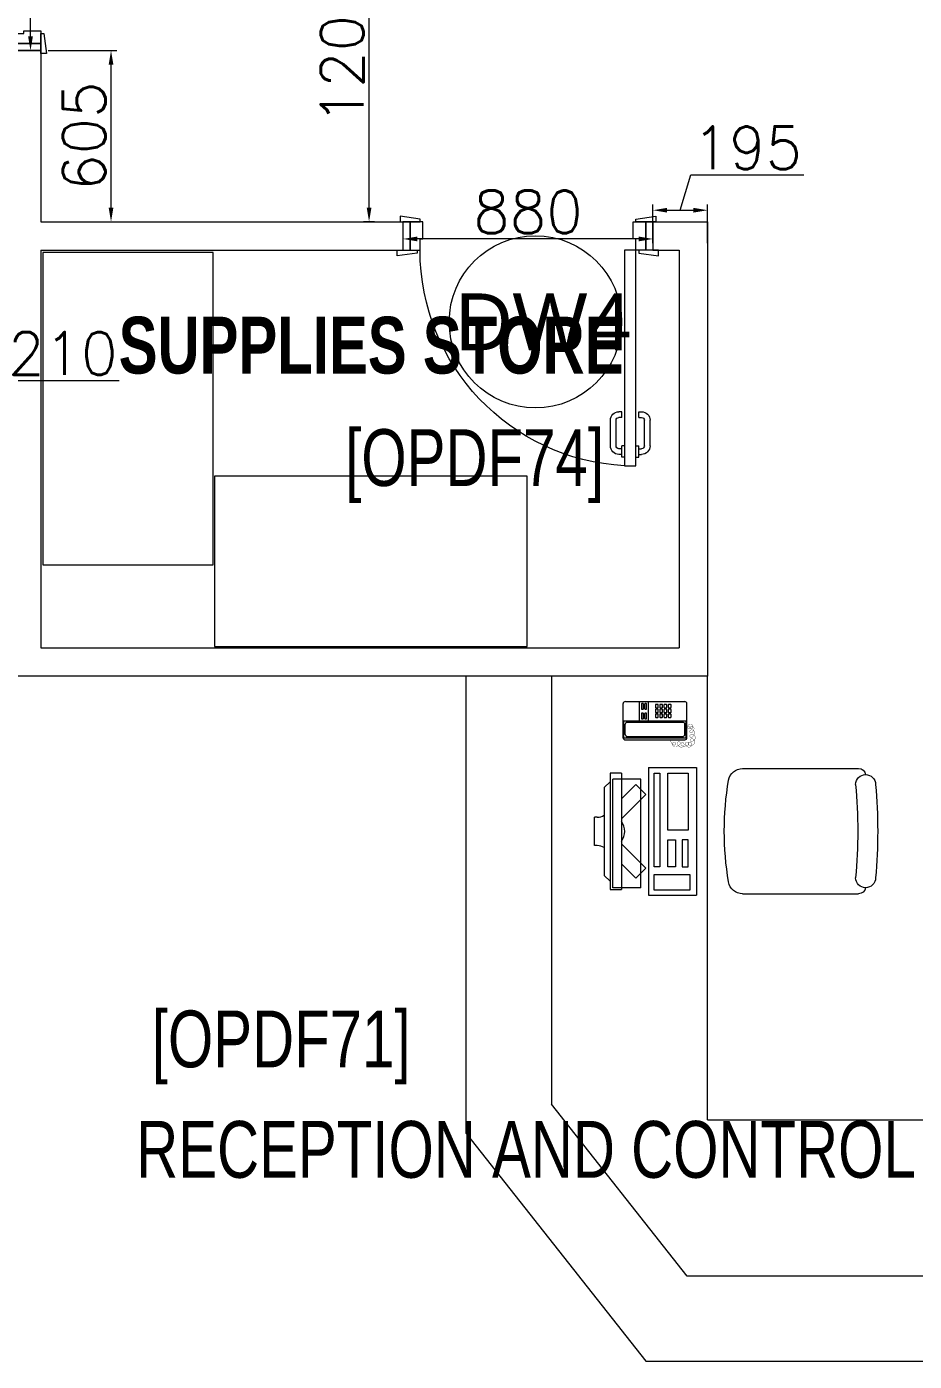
# Model space of a CAD drawing. Header units: millimetres. Extents: x -2143172 to 5255, y -610845 to 279739.
# Drawn here: x -1105332 to -1102207, y -582884 to -578184 of the extents above; entities that cross this region are included whole.
import ezdxf

# ---------------------------------------------------------------- set-up
doc = ezdxf.new("R2010")
doc.units = ezdxf.units.MM
doc.header["$LTSCALE"] = 30
doc.linetypes.add('HIDDEN', pattern=[9.525, 6.35, -3.175])
doc.layers.get('0').update_dxf_attribs({"lineweight": 5})
doc.layers.get('Defpoints').update_dxf_attribs({"lineweight": 5})
for name, color, linetype, lineweight in [('72_EGR_BASE_TEXT', 7, 'Continuous', 5), ('dims.', 152, 'Continuous', 5), ('DTAG', 20, 'Continuous', 9), ('LOADING', 163, 'Continuous', 5), ('Walls', 32, 'Continuous', 5)]:
    doc.layers.add(name, color=color, linetype=linetype, lineweight=lineweight)
doc.layers.add('Wooden Joinery', color=7, linetype='Continuous', lineweight=5, true_color=0x521300)
doc.styles.add('SIMPLEX', font='SIMPLEX.shx', dxfattribs={"height": 150})
doc.styles.add('TTLB-A0-JeddahDP$0$swis721', font='swiss.ttf')
doc.styles.add('X3G_ENTITY_9EC9', font='swisscl.ttf', dxfattribs={"height": 0.2})
doc.styles.add('X3G_ENTITY_9F38', font='swisscl.ttf', dxfattribs={"height": 0.2})
doc.dimstyles.new('Buk', dxfattribs={"dimtxt": 150, "dimasz": 50, "dimexe": 20, "dimexo": 25, "dimgap": 20, "dimtad": 1, "dimdec": 0, "dimrnd": 5, "dimdsep": 46, "dimtxsty": 'SIMPLEX', "dimcen": 0, "dimdle": 20, "dimclrd": 256, "dimclre": 256, "dimclrt": 256, "dimadec": 0, "dimazin": 0, "dimtfac": 0.0075, "dimtdec": 0, "dimtmove": 1, "dimatfit": 2, "dimldrblk": 'ARCHTICK', "dimfxl": 1, "dimtolj": 1, "dimtzin": 0, "dimlwd": -1, "dimlwe": -1, "dimarcsym": 0})

# ---------------------------------------------------------------- blocks, each defined once
blk = doc.blocks.new('*D653')
at = {"layer": 'Defpoints', "color": 0, "transparency": 16777216}
for p in [(-1104126.7, -577671.2), (-1104082.6, -577671.2, 0.1), (-1104082.6, -578871.2, 0.1)]:
    blk.add_point(p, dxfattribs=at)
at = {"layer": 'dims.', "linetype": 'Continuous', "transparency": 16777216}
for p, q in [((-1104107.6, -577671.2), (-1104146.7, -577671.2)), ((-1104107.6, -578871.2), (-1104146.7, -578871.2))]:
    blk.add_line(p, q, dxfattribs=at)
at = {"layer": 'dims.', "transparency": 16777216}
blk.add_line((-1104126.7, -578821.2), (-1104126.7, -577721.2), dxfattribs=at)
for points in [[(-1104135, -577721.2), (-1104118.3, -577721.2), (-1104126.7, -577671.2)], [(-1104135, -578821.2), (-1104118.3, -578821.2), (-1104126.7, -578871.2)]]:
    blk.add_solid(points, dxfattribs=at)
at = {"layer": 'dims.', "transparency": 16777216, "insert": (-1104221.7, -578271.2), "char_height": 150, "attachment_point": 5, "rotation": 90, "style": 'SIMPLEX'}
blk.add_mtext('\\A1;1200', dxfattribs=at)
blk = doc.blocks.new('_ArchTick')
at = {"color": 0, "linetype": 'ByBlock', "const_width": 0.15}
blk.add_lwpolyline([(-0.5, -0.5), (0.5, 0.5)], dxfattribs=at)
blk = doc.blocks.new('*D654')
at = {"layer": 'Defpoints', "color": 0, "transparency": 16777216}
for p in [(-1102934.6, -578830.4), (-1103127.2, -578971.2, 0.1), (-1102934.6, -578971.2, 0.1)]:
    blk.add_point(p, dxfattribs=at)
at = {"layer": 'dims.', "transparency": 16777216}
for p, q in [((-1103030.9, -578830.4), (-1102993.4, -578705.4)), ((-1102993.4, -578705.4), (-1102596.2, -578705.4)), ((-1103077.2, -578830.4), (-1102984.6, -578830.4))]:
    blk.add_line(p, q, dxfattribs=at)
at = {"layer": 'dims.', "linetype": 'Continuous', "transparency": 16777216}
for p, q in [((-1103127.2, -578946.2), (-1103127.2, -578810.4)), ((-1102934.6, -578946.2), (-1102934.6, -578810.4))]:
    blk.add_line(p, q, dxfattribs=at)
at = {"layer": 'dims.', "transparency": 16777216}
for points in [[(-1103077.2, -578822), (-1103077.2, -578838.7), (-1103127.2, -578830.4)], [(-1102984.6, -578822), (-1102984.6, -578838.7), (-1102934.6, -578830.4)]]:
    blk.add_solid(points, dxfattribs=at)
at = {"layer": 'dims.', "transparency": 16777216, "insert": (-1102794.8, -578610.4), "char_height": 150, "attachment_point": 5, "style": 'SIMPLEX'}
blk.add_mtext('\\A1;195', dxfattribs=at)
blk = doc.blocks.new('*D655')
at = {"layer": 'Defpoints', "color": 0, "transparency": 16777216}
for p in [(-1104007.2, -578921.2, 0.1), (-1104007.2, -578931.5), (-1103127.2, -578921.2, 0.1)]:
    blk.add_point(p, dxfattribs=at)
at = {"layer": 'dims.', "linetype": 'Continuous', "transparency": 16777216}
for p, q in [((-1104007.2, -578946.2), (-1104007.2, -578951.5)), ((-1103127.2, -578946.2), (-1103127.2, -578951.5))]:
    blk.add_line(p, q, dxfattribs=at)
at = {"layer": 'dims.', "transparency": 16777216}
blk.add_line((-1103177.2, -578931.5), (-1103957.2, -578931.5), dxfattribs=at)
for points in [[(-1103957.2, -578923.2), (-1103957.2, -578939.9), (-1104007.2, -578931.5)], [(-1103177.2, -578923.2), (-1103177.2, -578939.9), (-1103127.2, -578931.5)]]:
    blk.add_solid(points, dxfattribs=at)
at = {"layer": 'dims.', "transparency": 16777216, "insert": (-1103567.2, -578836.5), "char_height": 150, "attachment_point": 5, "style": 'SIMPLEX'}
blk.add_mtext('\\A1;880', dxfattribs=at)
blk = doc.blocks.new('*D662')
at = {"layer": 'Defpoints', "color": 0, "transparency": 16777216}
for p in [(-1105282, -578268.1, 0.1), (-1105035.1, -578268.1), (-1105282, -578871.2, 0.1)]:
    blk.add_point(p, dxfattribs=at)
at = {"layer": 'dims.', "linetype": 'Continuous', "transparency": 16777216}
for p, q in [((-1105257, -578268.1), (-1105015.1, -578268.1)), ((-1105257, -578871.2), (-1105015.1, -578871.2))]:
    blk.add_line(p, q, dxfattribs=at)
at = {"layer": 'dims.', "transparency": 16777216}
blk.add_line((-1105035.1, -578821.2), (-1105035.1, -578318.1), dxfattribs=at)
for points in [[(-1105043.4, -578318.1), (-1105026.7, -578318.1), (-1105035.1, -578268.1)], [(-1105043.4, -578821.2), (-1105026.7, -578821.2), (-1105035.1, -578871.2)]]:
    blk.add_solid(points, dxfattribs=at)
at = {"layer": 'dims.', "transparency": 16777216, "insert": (-1105130.1, -578569.7), "char_height": 150, "attachment_point": 5, "rotation": 90, "style": 'SIMPLEX'}
blk.add_mtext('\\A1;605', dxfattribs=at)
blk = doc.blocks.new('*D663')
at = {"layer": 'Defpoints', "color": 0, "transparency": 16777216}
for p in [(-1105318.6, -577388.1), (-1105282, -577388.1, 0.1), (-1105282, -578268.1, 0.1)]:
    blk.add_point(p, dxfattribs=at)
at = {"layer": 'dims.', "linetype": 'Continuous', "transparency": 16777216}
for p, q in [((-1105307, -577388.1), (-1105338.6, -577388.1)), ((-1105307, -578268.1), (-1105338.6, -578268.1))]:
    blk.add_line(p, q, dxfattribs=at)
at = {"layer": 'dims.', "transparency": 16777216}
blk.add_line((-1105318.6, -578218.1), (-1105318.6, -577438.1), dxfattribs=at)
for points in [[(-1105327, -577438.1), (-1105310.3, -577438.1), (-1105318.6, -577388.1)], [(-1105327, -578218.1), (-1105310.3, -578218.1), (-1105318.6, -578268.1)]]:
    blk.add_solid(points, dxfattribs=at)
at = {"layer": 'dims.', "transparency": 16777216, "insert": (-1105413.6, -577828.1), "char_height": 150, "attachment_point": 5, "rotation": 90, "style": 'SIMPLEX'}
blk.add_mtext('\\A1;880', dxfattribs=at)
blk = doc.blocks.new('*D664')
at = {"layer": 'Defpoints', "color": 0, "transparency": 16777216}
for p in [(-1105590.3, -578488.1, 0.1), (-1105382, -578488.1, 0.1), (-1105590.3, -579154.8)]:
    blk.add_point(p, dxfattribs=at)
at = {"layer": 'dims.', "linetype": 'Continuous', "transparency": 16777216}
for p, q in [((-1105590.3, -578513.1), (-1105590.3, -579174.8)), ((-1105382, -578513.1), (-1105382, -579174.8))]:
    blk.add_line(p, q, dxfattribs=at)
at = {"layer": 'dims.', "transparency": 16777216}
for p, q in [((-1105432, -579154.8), (-1105540.3, -579154.8)), ((-1105486.2, -579154.8), (-1105403.7, -579429.8)), ((-1105403.7, -579429.8), (-1105006.5, -579429.8))]:
    blk.add_line(p, q, dxfattribs=at)
for points in [[(-1105540.3, -579146.5), (-1105540.3, -579163.2), (-1105590.3, -579154.8)], [(-1105432, -579146.5), (-1105432, -579163.2), (-1105382, -579154.8)]]:
    blk.add_solid(points, dxfattribs=at)
at = {"layer": 'dims.', "transparency": 16777216, "insert": (-1105205.1, -579334.8), "char_height": 150, "attachment_point": 5, "style": 'SIMPLEX'}
blk.add_mtext('\\A1;210', dxfattribs=at)
blk = doc.blocks.new('A$C72370EFE')
at = {"layer": 'Wooden Joinery'}
for p, q in [((-0.01, -0.04), (-0.02, -0.04)), ((-0.01, -0.03), (-0.01, -0.07)), ((0, -0.03), (-0.01, -0.03)), ((0.04, -0.03), (0.05, -0.03)), ((0.05, -0.03), (0.05, -0.07)), ((0.05, -0.04), (0.06, -0.04)), ((-0.05, -0.07), (-0.05, -0.16)), ((-0.03, -0.07), (-0.03, -0.16)), ((-0.01, -0.06), (-0.02, -0.06)), ((0, -0.07), (-0.01, -0.07)), ((0.04, -0.07), (0.05, -0.07)), ((0.05, -0.06), (0.06, -0.06)), ((0.07, -0.07), (0.07, -0.16)), ((0.09, -0.07), (0.09, -0.16)), ((-0.01, -0.17), (-0.02, -0.17)), ((-0.01, -0.17), (-0.01, -0.19)), ((0.05, -0.17), (0.06, -0.17)), ((0.05, -0.17), (0.05, -0.19)), ((-0.01, -0.19), (-0.02, -0.19)), ((0.05, -0.19), (0.06, -0.19))]:
    blk.add_line(p, q, dxfattribs=at)
for centre, radius, start, end in [((-0.02, -0.07), 0.03, 90, 180), ((0.06, -0.07), 0.03, 0, 90), ((-0.02, -0.07), 0.01, 90, 180), ((0.06, -0.07), 0.01, 0, 90), ((-0.02, -0.16), 0.03, 180, 270), ((-0.02, -0.16), 0.01, 180, 270), ((0.06, -0.16), 0.01, 270, 0), ((0.06, -0.16), 0.03, 270, 0)]:
    blk.add_arc(centre, radius, start, end, dxfattribs=at)
blk = doc.blocks.new('A$C5FCA3E6B')
at = {"layer": 'Wooden Joinery'}
for points in [[(80, 858.9), (80, 868.9), (10, 878.9), (10, 858.9)], [(840, 858.9), (840, 868.9), (910, 878.9), (910, 858.9)], [(70, 758.9), (70, 748.9), (0, 738.9), (0, 758.9)], [(120, 758.9), (120, 0), (80, 0), (80, 758.9)], [(850, 758.9), (850, 748.9), (920, 738.9), (920, 758.9)]]:
    blk.add_lwpolyline(points, close=True, dxfattribs=at)
for points in [[(45, 758.9), (45, 858.9), (20, 858.9), (20, 758.9), (45, 758.9)], [(45, 758.9), (80, 758.9), (80, 798.9), (90, 798.9), (90, 858.9), (45, 858.9), (45, 758.9)], [(875, 758.9), (840, 758.9), (840, 798.9), (830, 798.9), (830, 858.9), (875, 858.9), (875, 758.9)], [(875, 758.9), (875, 858.9), (900, 858.9), (900, 758.9), (875, 758.9)]]:
    blk.add_lwpolyline(points, dxfattribs=at)
blk.add_arc((80, 758.9), 760, 273.0171, 0, dxfattribs=at)
at = {"layer": 'Wooden Joinery', "xscale": 999.9999999998854, "yscale": 999.9999999998854, "zscale": 999.9999999998854, "rotation": 180}
blk.add_blockref('A$C72370EFE', (120, 0), dxfattribs=at)
blk = doc.blocks.new('A$C43641BA2')
at = {"layer": 'DTAG'}
blk.add_circle((0, 0), 303.3, dxfattribs=at)
at = {"layer": 'DTAG', "insert": (-282.4, 100), "char_height": 200, "width": 6547.939, "attachment_point": 1, "style": 'TTLB-A0-JeddahDP$0$swis721'}
blk.add_mtext('DW4', dxfattribs=at)
blk = doc.blocks.new('DM20079-P')
at = {"color": 0}
for p, q in [((-0.0686, 0.217), (-0.0686, 0.008)), ((-0.0616, 0.225), (0.0594, 0.225)), ((-0.0616, 0.225), (-0.0616, 0)), ((-0.0616, 0.222), (-0.0016, 0.222)), ((-0.0616, 0.212), (-0.0565, 0.212)), ((-0.0566, 0.2105), (-0.0566, 0.0145)), ((-0.0496, 0.2175), (-0.0136, 0.2175)), ((-0.0068, 0.212), (-0.0016, 0.212)), ((-0.0066, 0.2105), (-0.0066, 0.0145)), ((-0.0016, 0.225), (-0.0016, 0)), ((0.0664, 0.217), (0.0664, 0.008)), ((-0.0016, 0.1675), (0.0664, 0.1675)), ((-0.0016, 0.135), (0.0664, 0.135)), ((-0.0616, 0.013), (-0.0565, 0.013)), ((-0.0616, 0.003), (-0.0016, 0.003)), ((-0.0594, 0), (0.0594, 0)), ((-0.0496, 0.0075), (-0.0136, 0.0075)), ((-0.0068, 0.013), (-0.0016, 0.013))]:
    blk.add_line(p, q, dxfattribs=at)
for points in [[(0.0074, 0.1605, 0.414214), (0.0054, 0.1585), (0.0054, 0.1555, 0.414214), (0.0074, 0.1535), (0.0234, 0.1535, 0.414214), (0.0254, 0.1555), (0.0254, 0.1585, 0.414214), (0.0234, 0.1605)], [(0.0234, 0.142, 0.414214), (0.0254, 0.144), (0.0254, 0.147, 0.414214), (0.0234, 0.149), (0.0074, 0.149, 0.414214), (0.0054, 0.147), (0.0054, 0.144, 0.414214), (0.0074, 0.142)], [(0.0574, 0.1535, 0.414214), (0.0594, 0.1555), (0.0594, 0.1585, 0.414214), (0.0574, 0.1605), (0.0414, 0.1605, 0.414214), (0.0394, 0.1585), (0.0394, 0.1555, 0.414214), (0.0414, 0.1535)], [(0.0574, 0.142, 0.414214), (0.0594, 0.144), (0.0594, 0.147, 0.414214), (0.0574, 0.149), (0.0414, 0.149, 0.414214), (0.0394, 0.147), (0.0394, 0.144, 0.414214), (0.0414, 0.142)], [(0.0104, 0.103, 0.414214), (0.0124, 0.101), (0.0204, 0.101, 0.414214), (0.0224, 0.103), (0.0224, 0.109, 0.414214), (0.0204, 0.111), (0.0124, 0.111, 0.414214), (0.0104, 0.109)], [(0.0104, 0.088, 0.414214), (0.0124, 0.086), (0.0204, 0.086, 0.414214), (0.0224, 0.088), (0.0224, 0.094, 0.414214), (0.0204, 0.096), (0.0124, 0.096, 0.414214), (0.0104, 0.094)], [(0.0274, 0.103, 0.414214), (0.0294, 0.101), (0.0374, 0.101, 0.414214), (0.0394, 0.103), (0.0394, 0.109, 0.414214), (0.0374, 0.111), (0.0294, 0.111, 0.414214), (0.0274, 0.109)], [(0.0274, 0.088, 0.414214), (0.0294, 0.086), (0.0374, 0.086, 0.414214), (0.0394, 0.088), (0.0394, 0.094, 0.414214), (0.0374, 0.096), (0.0294, 0.096, 0.414214), (0.0274, 0.094)], [(0.0444, 0.103, 0.414214), (0.0464, 0.101), (0.0544, 0.101, 0.414214), (0.0564, 0.103), (0.0564, 0.109, 0.414214), (0.0544, 0.111), (0.0464, 0.111, 0.414214), (0.0444, 0.109)], [(0.0444, 0.088, 0.414214), (0.0464, 0.086), (0.0544, 0.086, 0.414214), (0.0564, 0.088), (0.0564, 0.094, 0.414214), (0.0544, 0.096), (0.0464, 0.096, 0.414214), (0.0444, 0.094)], [(0.0104, 0.073, 0.414214), (0.0124, 0.071), (0.0204, 0.071, 0.414214), (0.0224, 0.073), (0.0224, 0.079, 0.414214), (0.0204, 0.081), (0.0124, 0.081, 0.414214), (0.0104, 0.079)], [(0.0104, 0.058, 0.414214), (0.0124, 0.056), (0.0204, 0.056, 0.414214), (0.0224, 0.058), (0.0224, 0.064, 0.414214), (0.0204, 0.066), (0.0124, 0.066, 0.414214), (0.0104, 0.064)], [(0.0274, 0.073, 0.414214), (0.0294, 0.071), (0.0374, 0.071, 0.414214), (0.0394, 0.073), (0.0394, 0.079, 0.414214), (0.0374, 0.081), (0.0294, 0.081, 0.414214), (0.0274, 0.079)], [(0.0274, 0.058, 0.414214), (0.0294, 0.056), (0.0374, 0.056, 0.414214), (0.0394, 0.058), (0.0394, 0.064, 0.414214), (0.0374, 0.066), (0.0294, 0.066, 0.414214), (0.0274, 0.064)], [(0.0444, 0.073, 0.414214), (0.0464, 0.071), (0.0544, 0.071, 0.414214), (0.0564, 0.073), (0.0564, 0.079, 0.414214), (0.0544, 0.081), (0.0464, 0.081, 0.414214), (0.0444, 0.079)], [(0.0444, 0.058, 0.414214), (0.0464, 0.056), (0.0544, 0.056, 0.414214), (0.0564, 0.058), (0.0564, 0.064, 0.414214), (0.0544, 0.066), (0.0464, 0.066, 0.414214), (0.0444, 0.064)]]:
    blk.add_lwpolyline(points, format="xyb", close=True, dxfattribs=at)
at = {"color": 0, "const_width": 0.001}
blk.add_lwpolyline([(-0.0686, 0.059, 0.184574), (-0.0861, 0.0478, 1.44364), (-0.0769, 0.0452, 0.837915), (-0.0907, 0.0465, 0.30536), (-0.0835, 0.0248, 1.584726), (-0.0815, 0.034, 0.253153), (-0.094, 0.0228, 0.874198), (-0.0776, 0.0142, 0.915253), (-0.0897, 0.0168, 0.223821), (-0.0874, -0.0011, 1.703343), (-0.0796, 0.005, 0.588962), (-0.0934, -0.0114, 0.717795), (-0.0769, -0.0108, 0.983104), (-0.0875, -0.0075, 0.326362), (-0.0815, -0.0259, 0.758716), (-0.0657, -0.0134, 0.906186), (-0.0743, -0.016, 0.189488), (-0.067, -0.0272, 0.7948), (-0.0506, -0.0127, 1.223996), (-0.0585, -0.0193, 0.072149), (-0.0473, -0.0259, 0.645886), (-0.0341, -0.0134, 1.366917), (-0.042, -0.0193, 0.078415), (-0.0315, -0.0246, 0.723006), (-0.0229, -0.0127, 1.105484), (-0.0289, -0.018, 0.327892), (-0.017, -0.0193, 0.446638), (-0.0144, -0.0068, 0.327263), (-0.0269, -0.0029, 1.240441), (-0.0229, -0.0094, 0.611307), (-0.0278, 0.0075)], format="xyb", dxfattribs=at)
at = {"color": 0}
for centre, radius, start, end in [((-0.0605, 0.217), 0.00813, 97.9633, 179.6649), ((-0.0496, 0.2105), 0.007, 90, 180), ((-0.0136, 0.2105), 0.007, 0, 90), ((0.0582, 0.217), 0.00813, 0.3351, 82.0367), ((-0.0605, 0.008), 0.00813, 180.3351, 277.9633), ((-0.0496, 0.0145), 0.007, 180, 270), ((-0.0136, 0.0145), 0.007, 270, 0), ((0.0582, 0.008), 0.00813, 277.9633, 359.6649)]:
    blk.add_arc(centre, radius, start, end, dxfattribs=at)
blk = doc.blocks.new('GF21021-P')
for p, q in [((-0.2207, 0.4756), (-0.2207, 0.0675)), ((0.2205, 0.4756), (0.2205, 0.0675))]:
    blk.add_line(p, q)
for centre, radius, start, end in [((-0.1707, 0.4756), 0.05, 99.6329, 180), ((-0.0001, -0.5295), 1.0695, 80.3671, 99.6329), ((0.1705, 0.4756), 0.05, 0, 80.3671), ((-0.1957, 0.0675), 0.025, 180, 261.4721), ((-0.1643, 0.0425), 0.0351, 90, 270), ((0, 1.8467), 1.7767, 264.6946, 275.3053), ((0.1641, 0.0425), 0.0351, 270, 90), ((0.1955, 0.0675), 0.025, 278.5279, 0), ((0, 1.8314), 1.8314, 264.8532, 275.147)]:
    blk.add_arc(centre, radius, start, end)
blk = doc.blocks.new('ITCWLS1-P')
for p, q in [((-0.2651, 0.43, 0), (-0.3051, 0.43, 0)), ((-0.3051, 0.43, 0), (-0.3051, 0.02, 0)), ((-0.2651, 0.43, 0), (-0.2651, 0.02, 0)), ((-0.17, 0.45), (-0.17, 0)), ((-0.17, 0.45), (0, 0.45)), ((-0.1496, 0.4305), (-0.1291, 0.4305)), ((-0.1291, 0.4305), (-0.1291, 0.4089)), ((0, 0.45), (0, 0)), ((-0.3251, 0.38, 0), (-0.3051, 0.4, 0)), ((-0.3251, 0.38, 0), (-0.3251, 0.07, 0)), ((-0.3251, 0.07, 0), (-0.3051, 0.05, 0)), ((-0.3051, 0.02, 0), (-0.2651, 0.02, 0)), ((-0.17, 0), (0, 0))]:
    blk.add_line(p, q)
at = {"color": 8, "linetype": 'HIDDEN'}
for p, q in [((-0.197, 0.4094), (-0.295, 0.4094)), ((-0.295, 0.0264), (-0.295, 0.4094)), ((-0.197, 0.0264), (-0.197, 0.4094)), ((-0.197, 0.0264), (-0.295, 0.0264))]:
    blk.add_line(p, q, dxfattribs=at)
at = {"color": 1, "extrusion": (2.48281e-10, 3.18408e-10, -1)}
for p, q in [((-0.2651, 0.3395), (-0.2144, 0.3902)), ((-0.1791, 0.3548), (-0.2144, 0.3902)), ((-0.2651, 0.2688), (-0.1791, 0.3548))]:
    blk.add_line(p, q, dxfattribs=at)
at = {"color": 1}
for p, q in [((-0.3503, 0.275), (-0.3596, 0.275)), ((-0.3596, 0.175), (-0.3596, 0.275)), ((-0.3503, 0.175), (-0.3596, 0.175))]:
    blk.add_line(p, q, dxfattribs=at)
at = {"color": 1, "extrusion": (2.48281e-10, -3.18408e-10, -1)}
for p, q in [((-0.2651, 0.1812), (-0.1791, 0.0952)), ((-0.2651, 0.1105), (-0.2144, 0.0598)), ((-0.1791, 0.0952), (-0.2144, 0.0598))]:
    blk.add_line(p, q, dxfattribs=at)
blk.add_lwpolyline([(-0.1291, 0.4089), (-0.1291, 0.1), (-0.1496, 0.1), (-0.1496, 0.4305)])
for points in [[(-0.1019, 0.4305), (-0.0304, 0.4305), (-0.0304, 0.2294), (-0.1019, 0.2294)], [(-0.1019, 0.1954), (-0.0747, 0.1954), (-0.0747, 0.1), (-0.1019, 0.1)], [(-0.0304, 0.1954), (-0.0508, 0.1954), (-0.0508, 0.1), (-0.0304, 0.1)], [(-0.1496, 0.0727), (-0.0236, 0.0727), (-0.0236, 0.0182), (-0.1496, 0.0182)]]:
    blk.add_lwpolyline(points, close=True)
at = {"color": 250, "linetype": 'Continuous'}
for points in [[(-0.1496, 0.1), (-0.1496, 0.1), (-0.1496, 0.1), (-0.1496, 0.1), (-0.1496, 0.1), (-0.1496, 0.1), (-0.1496, 0.1), (-0.1496, 0.1), (-0.1496, 0.1)], [(-0.1496, 0.1), (-0.1496, 0.1), (-0.1496, 0.1), (-0.1496, 0.1), (-0.1496, 0.1), (-0.1496, 0.1), (-0.1496, 0.1), (-0.1496, 0.1), (-0.1496, 0.1), (-0.1496, 0.1), (-0.1496, 0.1), (-0.1496, 0.1), (-0.1496, 0.1), (-0.1496, 0.1), (-0.1496, 0.1), (-0.1496, 0.1), (-0.1496, 0.1), (-0.1496, 0.1)], [(-0.1496, 0.1), (-0.1496, 0.1), (-0.1496, 0.1), (-0.1496, 0.1), (-0.1496, 0.1), (-0.1496, 0.1), (-0.1496, 0.1), (-0.1496, 0.1), (-0.1496, 0.1), (-0.1496, 0.1)], [(-0.1496, 0.1), (-0.1496, 0.1), (-0.1496, 0.1), (-0.1496, 0.1), (-0.1496, 0.1), (-0.1496, 0.1), (-0.1496, 0.1)], [(-0.1496, 0.1), (-0.1496, 0.1), (-0.1496, 0.1), (-0.1496, 0.1), (-0.1496, 0.1), (-0.1496, 0.1), (-0.1496, 0.1), (-0.1496, 0.1), (-0.1496, 0.1), (-0.1496, 0.1)], [(-0.1496, 0.1), (-0.1496, 0.1), (-0.1496, 0.1), (-0.1496, 0.1), (-0.1496, 0.1), (-0.1496, 0.1), (-0.1496, 0.1), (-0.1496, 0.1), (-0.1496, 0.1), (-0.1496, 0.1), (-0.1496, 0.1), (-0.1496, 0.1), (-0.1496, 0.1), (-0.1496, 0.1), (-0.1496, 0.1)], [(-0.1496, 0.1), (-0.1496, 0.1), (-0.1496, 0.1), (-0.1496, 0.1), (-0.1496, 0.1), (-0.1496, 0.1), (-0.1496, 0.1), (-0.1496, 0.1), (-0.1496, 0.1), (-0.1496, 0.1)], [(-0.1496, 0.1), (-0.1496, 0.1), (-0.1496, 0.1), (-0.1496, 0.1), (-0.1496, 0.1), (-0.1496, 0.1), (-0.1496, 0.1), (-0.1496, 0.1), (-0.1496, 0.1), (-0.1496, 0.1)], [(-0.1496, 0.1), (-0.1496, 0.1), (-0.1496, 0.1), (-0.1496, 0.1), (-0.1496, 0.1), (-0.1496, 0.1), (-0.1496, 0.1), (-0.1496, 0.1), (-0.1496, 0.1), (-0.1496, 0.1), (-0.1496, 0.1), (-0.1496, 0.1), (-0.1496, 0.1), (-0.1496, 0.1), (-0.1496, 0.1), (-0.1496, 0.1), (-0.1496, 0.1), (-0.1496, 0.1), (-0.1496, 0.1), (-0.1496, 0.1), (-0.1496, 0.1), (-0.1496, 0.1), (-0.1496, 0.1), (-0.1496, 0.1), (-0.1496, 0.1), (-0.1496, 0.1), (-0.1496, 0.1), (-0.1496, 0.1), (-0.1496, 0.1), (-0.1496, 0.1), (-0.1496, 0.1), (-0.1496, 0.1), (-0.1496, 0.1), (-0.1496, 0.1), (-0.1496, 0.1), (-0.1496, 0.1), (-0.1496, 0.1), (-0.1496, 0.1), (-0.1496, 0.1), (-0.1496, 0.1), (-0.1496, 0.1), (-0.1496, 0.1), (-0.1496, 0.1), (-0.1496, 0.1), (-0.1496, 0.1), (-0.1496, 0.1), (-0.1496, 0.1), (-0.1496, 0.1), (-0.1496, 0.1), (-0.1496, 0.1), (-0.1496, 0.1), (-0.1496, 0.1), (-0.1496, 0.1), (-0.1496, 0.1)], [(-0.1496, 0.1), (-0.1496, 0.1), (-0.1496, 0.1), (-0.1496, 0.1), (-0.1496, 0.1), (-0.1496, 0.1), (-0.1496, 0.1), (-0.1496, 0.1), (-0.1496, 0.1), (-0.1496, 0.1), (-0.1496, 0.1), (-0.1496, 0.1), (-0.1496, 0.1), (-0.1496, 0.1), (-0.1496, 0.1), (-0.1496, 0.1), (-0.1496, 0.1), (-0.1496, 0.1), (-0.1496, 0.1), (-0.1496, 0.1), (-0.1496, 0.1), (-0.1496, 0.1), (-0.1496, 0.1), (-0.1496, 0.1), (-0.1496, 0.1), (-0.1496, 0.1), (-0.1496, 0.1), (-0.1496, 0.1), (-0.1496, 0.1), (-0.1496, 0.1), (-0.1496, 0.1), (-0.1496, 0.1), (-0.1496, 0.1), (-0.1496, 0.1), (-0.1496, 0.1), (-0.1496, 0.1), (-0.1496, 0.1), (-0.1496, 0.1), (-0.1496, 0.1), (-0.1496, 0.1), (-0.1496, 0.1), (-0.1496, 0.1), (-0.1496, 0.1), (-0.1496, 0.1), (-0.1496, 0.1), (-0.1496, 0.1), (-0.1496, 0.1), (-0.1496, 0.1), (-0.1496, 0.1), (-0.1496, 0.1), (-0.1496, 0.1), (-0.1496, 0.1), (-0.1496, 0.1), (-0.1496, 0.1), (-0.1496, 0.1), (-0.1496, 0.1), (-0.1496, 0.1), (-0.1496, 0.1), (-0.1496, 0.1), (-0.1496, 0.1), (-0.1496, 0.1), (-0.1496, 0.1), (-0.1496, 0.1), (-0.1496, 0.1), (-0.1496, 0.1), (-0.1496, 0.1), (-0.1496, 0.1), (-0.1496, 0.1), (-0.1496, 0.1), (-0.1496, 0.1), (-0.1496, 0.1), (-0.1496, 0.1), (-0.1496, 0.1), (-0.1496, 0.1), (-0.1496, 0.1), (-0.1496, 0.1), (-0.1496, 0.1), (-0.1496, 0.1), (-0.1496, 0.1), (-0.1496, 0.1), (-0.1496, 0.1), (-0.1496, 0.1), (-0.1496, 0.1), (-0.1496, 0.1), (-0.1496, 0.1), (-0.1496, 0.1), (-0.1496, 0.1), (-0.1496, 0.1), (-0.1496, 0.1)], [(-0.1496, 0.1), (-0.1496, 0.1), (-0.1496, 0.1), (-0.1496, 0.1), (-0.1496, 0.1), (-0.1496, 0.1), (-0.1496, 0.1), (-0.1496, 0.1), (-0.1496, 0.1), (-0.1496, 0.1), (-0.1496, 0.1), (-0.1496, 0.1)], [(-0.1496, 0.1), (-0.1496, 0.1), (-0.1496, 0.1), (-0.1496, 0.1), (-0.1496, 0.1), (-0.1496, 0.1), (-0.1496, 0.1)], [(-0.1496, 0.1), (-0.1496, 0.1), (-0.1496, 0.1), (-0.1496, 0.1), (-0.1496, 0.1), (-0.1496, 0.1), (-0.1496, 0.1), (-0.1496, 0.1), (-0.1496, 0.1), (-0.1496, 0.1), (-0.1496, 0.1), (-0.1496, 0.1), (-0.1496, 0.1), (-0.1496, 0.1), (-0.1496, 0.1), (-0.1496, 0.1), (-0.1496, 0.1)], [(-0.1496, 0.1), (-0.1496, 0.1), (-0.1496, 0.1), (-0.1496, 0.1), (-0.1496, 0.1), (-0.1496, 0.1), (-0.1496, 0.1), (-0.1496, 0.1), (-0.1496, 0.1), (-0.1496, 0.1), (-0.1496, 0.1), (-0.1496, 0.1), (-0.1496, 0.1), (-0.1496, 0.1), (-0.1496, 0.1), (-0.1496, 0.1), (-0.1496, 0.1), (-0.1496, 0.1), (-0.1496, 0.1), (-0.1496, 0.1), (-0.1496, 0.1), (-0.1496, 0.1), (-0.1496, 0.1), (-0.1496, 0.1), (-0.1496, 0.1), (-0.1496, 0.1), (-0.1496, 0.1), (-0.1496, 0.1), (-0.1496, 0.1), (-0.1496, 0.1), (-0.1496, 0.1), (-0.1496, 0.1), (-0.1496, 0.1), (-0.1496, 0.1), (-0.1496, 0.1), (-0.1496, 0.1), (-0.1496, 0.1), (-0.1496, 0.1), (-0.1496, 0.1), (-0.1496, 0.1), (-0.1496, 0.1), (-0.1496, 0.1), (-0.1496, 0.1), (-0.1496, 0.1), (-0.1496, 0.1), (-0.1496, 0.1), (-0.1496, 0.1), (-0.1496, 0.1), (-0.1496, 0.1), (-0.1496, 0.1), (-0.1496, 0.1), (-0.1496, 0.1), (-0.1496, 0.1), (-0.1496, 0.1), (-0.1496, 0.1), (-0.1496, 0.1), (-0.1496, 0.1), (-0.1496, 0.1), (-0.1496, 0.1), (-0.1496, 0.1), (-0.1496, 0.1), (-0.1496, 0.1), (-0.1496, 0.1), (-0.1496, 0.1), (-0.1496, 0.1), (-0.1496, 0.1), (-0.1496, 0.1), (-0.1496, 0.1), (-0.1496, 0.1), (-0.1496, 0.1), (-0.1496, 0.1), (-0.1496, 0.1), (-0.1496, 0.1), (-0.1496, 0.1), (-0.1496, 0.1), (-0.1496, 0.1), (-0.1496, 0.1), (-0.1496, 0.1), (-0.1496, 0.1), (-0.1496, 0.1), (-0.1496, 0.1), (-0.1496, 0.1), (-0.1496, 0.1), (-0.1496, 0.1), (-0.1496, 0.1), (-0.1496, 0.1), (-0.1496, 0.1), (-0.1496, 0.1), (-0.1496, 0.1), (-0.1496, 0.1), (-0.1496, 0.1), (-0.1496, 0.1), (-0.1496, 0.1), (-0.1496, 0.1), (-0.1496, 0.1), (-0.1496, 0.1), (-0.1496, 0.1), (-0.1496, 0.1), (-0.1496, 0.1), (-0.1496, 0.1), (-0.1496, 0.1), (-0.1496, 0.1), (-0.1496, 0.1), (-0.1496, 0.1), (-0.1496, 0.1), (-0.1496, 0.1), (-0.1496, 0.1), (-0.1496, 0.1), (-0.1496, 0.1), (-0.1496, 0.1), (-0.1496, 0.1)], [(-0.1496, 0.1), (-0.1496, 0.1), (-0.1496, 0.1), (-0.1496, 0.1), (-0.1496, 0.1), (-0.1496, 0.1), (-0.1496, 0.1), (-0.1496, 0.1)]]:
    blk.add_lwpolyline(points, dxfattribs=at)
for points in [[(-0.1496, 0.1), (-0.1496, 0.1), (-0.1496, 0.1), (-0.1496, 0.1), (-0.1496, 0.1), (-0.1496, 0.1), (-0.1496, 0.1), (-0.1496, 0.1), (-0.1496, 0.1), (-0.1496, 0.1), (-0.1496, 0.1), (-0.1496, 0.1), (-0.1496, 0.1), (-0.1496, 0.1), (-0.1496, 0.1), (-0.1496, 0.1), (-0.1496, 0.1), (-0.1496, 0.1), (-0.1496, 0.1), (-0.1496, 0.1), (-0.1496, 0.1), (-0.1496, 0.1), (-0.1496, 0.1), (-0.1496, 0.1), (-0.1496, 0.1), (-0.1496, 0.1), (-0.1496, 0.1), (-0.1496, 0.1), (-0.1496, 0.1), (-0.1496, 0.1), (-0.1496, 0.1), (-0.1496, 0.1), (-0.1496, 0.1), (-0.1496, 0.1), (-0.1496, 0.1), (-0.1496, 0.1), (-0.1496, 0.1), (-0.1496, 0.1), (-0.1496, 0.1), (-0.1496, 0.1), (-0.1496, 0.1), (-0.1496, 0.1), (-0.1496, 0.1), (-0.1496, 0.1), (-0.1496, 0.1), (-0.1496, 0.1), (-0.1496, 0.1), (-0.1496, 0.1), (-0.1496, 0.1), (-0.1496, 0.1), (-0.1496, 0.1), (-0.1496, 0.1), (-0.1496, 0.1), (-0.1496, 0.1), (-0.1496, 0.1), (-0.1496, 0.1), (-0.1496, 0.1), (-0.1496, 0.1), (-0.1496, 0.1), (-0.1496, 0.1), (-0.1496, 0.1), (-0.1496, 0.1), (-0.1496, 0.1), (-0.1496, 0.1), (-0.1496, 0.1), (-0.1496, 0.1), (-0.1496, 0.1), (-0.1496, 0.1), (-0.1496, 0.1), (-0.1496, 0.1), (-0.1496, 0.1), (-0.1496, 0.1), (-0.1496, 0.1), (-0.1496, 0.1), (-0.1496, 0.1), (-0.1496, 0.1), (-0.1496, 0.1), (-0.1496, 0.1), (-0.1496, 0.1), (-0.1496, 0.1), (-0.1496, 0.1), (-0.1496, 0.1), (-0.1496, 0.1), (-0.1496, 0.1), (-0.1496, 0.1), (-0.1496, 0.1), (-0.1496, 0.1), (-0.1496, 0.1), (-0.1496, 0.1), (-0.1496, 0.1), (-0.1496, 0.1), (-0.1496, 0.1), (-0.1496, 0.1), (-0.1496, 0.1), (-0.1496, 0.1), (-0.1496, 0.1), (-0.1496, 0.1), (-0.1496, 0.1), (-0.1496, 0.1), (-0.1496, 0.1), (-0.1496, 0.1), (-0.1496, 0.1), (-0.1496, 0.1), (-0.1496, 0.1), (-0.1496, 0.1), (-0.1496, 0.1), (-0.1496, 0.1), (-0.1496, 0.1), (-0.1496, 0.1), (-0.1496, 0.1), (-0.1496, 0.1), (-0.1496, 0.1), (-0.1496, 0.1), (-0.1496, 0.1), (-0.1496, 0.1), (-0.1496, 0.1), (-0.1496, 0.1), (-0.1496, 0.1), (-0.1496, 0.1), (-0.1496, 0.1), (-0.1496, 0.1), (-0.1496, 0.1), (-0.1496, 0.1), (-0.1496, 0.1), (-0.1496, 0.1), (-0.1496, 0.1), (-0.1496, 0.1), (-0.1496, 0.1), (-0.1496, 0.1), (-0.1496, 0.1), (-0.1496, 0.1), (-0.1496, 0.1), (-0.1496, 0.1), (-0.1496, 0.1), (-0.1496, 0.1), (-0.1496, 0.1), (-0.1496, 0.1), (-0.1496, 0.1), (-0.1496, 0.1), (-0.1496, 0.1), (-0.1496, 0.1), (-0.1496, 0.1), (-0.1496, 0.1), (-0.1496, 0.1), (-0.1496, 0.1), (-0.1496, 0.1), (-0.1496, 0.1), (-0.1496, 0.1), (-0.1496, 0.1), (-0.1496, 0.1), (-0.1496, 0.1), (-0.1496, 0.1), (-0.1496, 0.1), (-0.1496, 0.1), (-0.1496, 0.1), (-0.1496, 0.1), (-0.1496, 0.1), (-0.1496, 0.1), (-0.1496, 0.1), (-0.1496, 0.1), (-0.1496, 0.1), (-0.1496, 0.1), (-0.1496, 0.1), (-0.1496, 0.1), (-0.1496, 0.1), (-0.1496, 0.1), (-0.1496, 0.1), (-0.1496, 0.1), (-0.1496, 0.1), (-0.1496, 0.1), (-0.1496, 0.1), (-0.1496, 0.1), (-0.1496, 0.1), (-0.1496, 0.1), (-0.1496, 0.1), (-0.1496, 0.1), (-0.1496, 0.1), (-0.1496, 0.1), (-0.1496, 0.1), (-0.1496, 0.1), (-0.1496, 0.1), (-0.1496, 0.1), (-0.1496, 0.1), (-0.1496, 0.1), (-0.1496, 0.1), (-0.1496, 0.1), (-0.1496, 0.1), (-0.1496, 0.1), (-0.1496, 0.1), (-0.1496, 0.1), (-0.1496, 0.1), (-0.1496, 0.1), (-0.1496, 0.1), (-0.1496, 0.1), (-0.1496, 0.1), (-0.1496, 0.1), (-0.1496, 0.1), (-0.1496, 0.1), (-0.1496, 0.1), (-0.1496, 0.1), (-0.1496, 0.1), (-0.1496, 0.1), (-0.1496, 0.1), (-0.1496, 0.1), (-0.1496, 0.1), (-0.1496, 0.1), (-0.1496, 0.1), (-0.1496, 0.1), (-0.1496, 0.1), (-0.1496, 0.1), (-0.1496, 0.1), (-0.1496, 0.1), (-0.1496, 0.1), (-0.1496, 0.1), (-0.1496, 0.1), (-0.1496, 0.1), (-0.1496, 0.1), (-0.1496, 0.1), (-0.1496, 0.1), (-0.1496, 0.1), (-0.1496, 0.1), (-0.1496, 0.1), (-0.1496, 0.1), (-0.1496, 0.1), (-0.1496, 0.1), (-0.1496, 0.1), (-0.1496, 0.1), (-0.1496, 0.1), (-0.1496, 0.1), (-0.1496, 0.1), (-0.1496, 0.1), (-0.1496, 0.1), (-0.1496, 0.1), (-0.1496, 0.1), (-0.1496, 0.1), (-0.1496, 0.1), (-0.1496, 0.1), (-0.1496, 0.1), (-0.1496, 0.1), (-0.1496, 0.1), (-0.1496, 0.1), (-0.1496, 0.1), (-0.1496, 0.1), (-0.1496, 0.1), (-0.1496, 0.1), (-0.1496, 0.1), (-0.1496, 0.1), (-0.1496, 0.1), (-0.1496, 0.1), (-0.1496, 0.1), (-0.1496, 0.1), (-0.1496, 0.1), (-0.1496, 0.1), (-0.1496, 0.1), (-0.1496, 0.1), (-0.1496, 0.1), (-0.1496, 0.1), (-0.1496, 0.1), (-0.1496, 0.1), (-0.1496, 0.1), (-0.1496, 0.1), (-0.1496, 0.1), (-0.1496, 0.1), (-0.1496, 0.1), (-0.1496, 0.1), (-0.1496, 0.1), (-0.1496, 0.1), (-0.1496, 0.1), (-0.1496, 0.1), (-0.1496, 0.1), (-0.1496, 0.1), (-0.1496, 0.1), (-0.1496, 0.1), (-0.1496, 0.1), (-0.1496, 0.1), (-0.1496, 0.1), (-0.1496, 0.1)], [(-0.1496, 0.1), (-0.1496, 0.1), (-0.1496, 0.1), (-0.1496, 0.1), (-0.1496, 0.1), (-0.1496, 0.1), (-0.1496, 0.1), (-0.1496, 0.1), (-0.1496, 0.1), (-0.1496, 0.1), (-0.1496, 0.1), (-0.1496, 0.1), (-0.1496, 0.1), (-0.1496, 0.1), (-0.1496, 0.1), (-0.1496, 0.1), (-0.1496, 0.1), (-0.1496, 0.1), (-0.1496, 0.1), (-0.1496, 0.1), (-0.1496, 0.1), (-0.1496, 0.1), (-0.1496, 0.1), (-0.1496, 0.1), (-0.1496, 0.1), (-0.1496, 0.1), (-0.1496, 0.1), (-0.1496, 0.1), (-0.1496, 0.1), (-0.1496, 0.1), (-0.1496, 0.1), (-0.1496, 0.1), (-0.1496, 0.1), (-0.1496, 0.1), (-0.1496, 0.1), (-0.1496, 0.1), (-0.1496, 0.1), (-0.1496, 0.1), (-0.1496, 0.1), (-0.1496, 0.1), (-0.1496, 0.1), (-0.1496, 0.1), (-0.1496, 0.1), (-0.1496, 0.1), (-0.1496, 0.1), (-0.1496, 0.1), (-0.1496, 0.1), (-0.1496, 0.1), (-0.1496, 0.1), (-0.1496, 0.1), (-0.1496, 0.1), (-0.1496, 0.1), (-0.1496, 0.1), (-0.1496, 0.1), (-0.1496, 0.1), (-0.1496, 0.1), (-0.1496, 0.1), (-0.1496, 0.1), (-0.1496, 0.1), (-0.1496, 0.1), (-0.1496, 0.1), (-0.1496, 0.1), (-0.1496, 0.1), (-0.1496, 0.1), (-0.1496, 0.1), (-0.1496, 0.1), (-0.1496, 0.1), (-0.1496, 0.1), (-0.1496, 0.1), (-0.1496, 0.1), (-0.1496, 0.1), (-0.1496, 0.1), (-0.1496, 0.1), (-0.1496, 0.1), (-0.1496, 0.1), (-0.1496, 0.1), (-0.1496, 0.1), (-0.1496, 0.1), (-0.1496, 0.1), (-0.1496, 0.1), (-0.1496, 0.1), (-0.1496, 0.1), (-0.1496, 0.1), (-0.1496, 0.1), (-0.1496, 0.1), (-0.1496, 0.1), (-0.1496, 0.1), (-0.1496, 0.1), (-0.1496, 0.1), (-0.1496, 0.1), (-0.1496, 0.1), (-0.1496, 0.1), (-0.1496, 0.1), (-0.1496, 0.1), (-0.1496, 0.1), (-0.1496, 0.1), (-0.1496, 0.1), (-0.1496, 0.1), (-0.1496, 0.1), (-0.1496, 0.1), (-0.1496, 0.1), (-0.1496, 0.1), (-0.1496, 0.1), (-0.1496, 0.1), (-0.1496, 0.1), (-0.1496, 0.1), (-0.1496, 0.1), (-0.1496, 0.1), (-0.1496, 0.1), (-0.1496, 0.1), (-0.1496, 0.1), (-0.1496, 0.1), (-0.1496, 0.1), (-0.1496, 0.1), (-0.1496, 0.1), (-0.1496, 0.1), (-0.1496, 0.1), (-0.1496, 0.1), (-0.1496, 0.1), (-0.1496, 0.1), (-0.1496, 0.1), (-0.1496, 0.1), (-0.1496, 0.1), (-0.1496, 0.1), (-0.1496, 0.1), (-0.1496, 0.1), (-0.1496, 0.1), (-0.1496, 0.1), (-0.1496, 0.1), (-0.1496, 0.1), (-0.1496, 0.1), (-0.1496, 0.1), (-0.1496, 0.1), (-0.1496, 0.1), (-0.1496, 0.1), (-0.1496, 0.1), (-0.1496, 0.1), (-0.1496, 0.1), (-0.1496, 0.1), (-0.1496, 0.1), (-0.1496, 0.1), (-0.1496, 0.1), (-0.1496, 0.1), (-0.1496, 0.1), (-0.1496, 0.1), (-0.1496, 0.1), (-0.1496, 0.1), (-0.1496, 0.1), (-0.1496, 0.1), (-0.1496, 0.1), (-0.1496, 0.1), (-0.1496, 0.1), (-0.1496, 0.1), (-0.1496, 0.1), (-0.1496, 0.1), (-0.1496, 0.1), (-0.1496, 0.1), (-0.1496, 0.1), (-0.1496, 0.1), (-0.1496, 0.1), (-0.1496, 0.1), (-0.1496, 0.1), (-0.1496, 0.1), (-0.1496, 0.1), (-0.1496, 0.1), (-0.1496, 0.1), (-0.1496, 0.1), (-0.1496, 0.1), (-0.1496, 0.1), (-0.1496, 0.1), (-0.1496, 0.1), (-0.1496, 0.1), (-0.1496, 0.1), (-0.1496, 0.1), (-0.1496, 0.1), (-0.1496, 0.1), (-0.1496, 0.1), (-0.1496, 0.1), (-0.1496, 0.1), (-0.1496, 0.1), (-0.1496, 0.1), (-0.1496, 0.1), (-0.1496, 0.1), (-0.1496, 0.1), (-0.1496, 0.1), (-0.1496, 0.1), (-0.1496, 0.1), (-0.1496, 0.1), (-0.1496, 0.1), (-0.1496, 0.1), (-0.1496, 0.1), (-0.1496, 0.1), (-0.1496, 0.1), (-0.1496, 0.1), (-0.1496, 0.1), (-0.1496, 0.1), (-0.1496, 0.1), (-0.1496, 0.1), (-0.1496, 0.1), (-0.1496, 0.1), (-0.1496, 0.1), (-0.1496, 0.1), (-0.1496, 0.1), (-0.1496, 0.1), (-0.1496, 0.1), (-0.1496, 0.1), (-0.1496, 0.1), (-0.1496, 0.1), (-0.1496, 0.1), (-0.1496, 0.1), (-0.1496, 0.1), (-0.1496, 0.1), (-0.1496, 0.1), (-0.1496, 0.1)], [(-0.1496, 0.1), (-0.1496, 0.1), (-0.1496, 0.1), (-0.1496, 0.1), (-0.1496, 0.1), (-0.1496, 0.1), (-0.1496, 0.1), (-0.1496, 0.1), (-0.1496, 0.1), (-0.1496, 0.1), (-0.1496, 0.1), (-0.1496, 0.1), (-0.1496, 0.1), (-0.1496, 0.1), (-0.1496, 0.1), (-0.1496, 0.1), (-0.1496, 0.1), (-0.1496, 0.1), (-0.1496, 0.1), (-0.1496, 0.1), (-0.1496, 0.1), (-0.1496, 0.1), (-0.1496, 0.1), (-0.1496, 0.1), (-0.1496, 0.1), (-0.1496, 0.1), (-0.1496, 0.1), (-0.1496, 0.1), (-0.1496, 0.1), (-0.1496, 0.1), (-0.1496, 0.1), (-0.1496, 0.1), (-0.1496, 0.1), (-0.1496, 0.1), (-0.1496, 0.1), (-0.1496, 0.1), (-0.1496, 0.1), (-0.1496, 0.1), (-0.1496, 0.1), (-0.1496, 0.1), (-0.1496, 0.1), (-0.1496, 0.1), (-0.1496, 0.1), (-0.1496, 0.1), (-0.1496, 0.1), (-0.1496, 0.1), (-0.1496, 0.1), (-0.1496, 0.1), (-0.1496, 0.1), (-0.1496, 0.1), (-0.1496, 0.1), (-0.1496, 0.1), (-0.1496, 0.1), (-0.1496, 0.1), (-0.1496, 0.1), (-0.1496, 0.1), (-0.1496, 0.1), (-0.1496, 0.1), (-0.1496, 0.1), (-0.1496, 0.1), (-0.1496, 0.1), (-0.1496, 0.1), (-0.1496, 0.1), (-0.1496, 0.1), (-0.1496, 0.1), (-0.1496, 0.1), (-0.1496, 0.1), (-0.1496, 0.1), (-0.1496, 0.1), (-0.1496, 0.1), (-0.1496, 0.1), (-0.1496, 0.1), (-0.1496, 0.1), (-0.1496, 0.1), (-0.1496, 0.1), (-0.1496, 0.1), (-0.1496, 0.1), (-0.1496, 0.1), (-0.1496, 0.1), (-0.1496, 0.1), (-0.1496, 0.1), (-0.1496, 0.1), (-0.1496, 0.1), (-0.1496, 0.1), (-0.1496, 0.1), (-0.1496, 0.1), (-0.1496, 0.1), (-0.1496, 0.1), (-0.1496, 0.1), (-0.1496, 0.1), (-0.1496, 0.1), (-0.1496, 0.1), (-0.1496, 0.1), (-0.1496, 0.1), (-0.1496, 0.1), (-0.1496, 0.1), (-0.1496, 0.1), (-0.1496, 0.1), (-0.1496, 0.1), (-0.1496, 0.1), (-0.1496, 0.1), (-0.1496, 0.1), (-0.1496, 0.1), (-0.1496, 0.1), (-0.1496, 0.1), (-0.1496, 0.1), (-0.1496, 0.1), (-0.1496, 0.1), (-0.1496, 0.1), (-0.1496, 0.1), (-0.1496, 0.1), (-0.1496, 0.1), (-0.1496, 0.1), (-0.1496, 0.1), (-0.1496, 0.1), (-0.1496, 0.1), (-0.1496, 0.1), (-0.1496, 0.1), (-0.1496, 0.1), (-0.1496, 0.1), (-0.1496, 0.1), (-0.1496, 0.1), (-0.1496, 0.1), (-0.1496, 0.1), (-0.1496, 0.1), (-0.1496, 0.1), (-0.1496, 0.1), (-0.1496, 0.1), (-0.1496, 0.1), (-0.1496, 0.1), (-0.1496, 0.1), (-0.1496, 0.1), (-0.1496, 0.1), (-0.1496, 0.1), (-0.1496, 0.1), (-0.1496, 0.1), (-0.1496, 0.1), (-0.1496, 0.1), (-0.1496, 0.1), (-0.1496, 0.1), (-0.1496, 0.1), (-0.1496, 0.1), (-0.1496, 0.1), (-0.1496, 0.1), (-0.1496, 0.1), (-0.1496, 0.1), (-0.1496, 0.1), (-0.1496, 0.1), (-0.1496, 0.1), (-0.1496, 0.1), (-0.1496, 0.1), (-0.1496, 0.1), (-0.1496, 0.1), (-0.1496, 0.1), (-0.1496, 0.1), (-0.1496, 0.1), (-0.1496, 0.1), (-0.1496, 0.1), (-0.1496, 0.1), (-0.1496, 0.1), (-0.1496, 0.1), (-0.1496, 0.1), (-0.1496, 0.1), (-0.1496, 0.1), (-0.1496, 0.1), (-0.1496, 0.1), (-0.1496, 0.1), (-0.1496, 0.1), (-0.1496, 0.1), (-0.1496, 0.1), (-0.1496, 0.1), (-0.1496, 0.1), (-0.1496, 0.1), (-0.1496, 0.1), (-0.1496, 0.1), (-0.1496, 0.1), (-0.1496, 0.1), (-0.1496, 0.1), (-0.1496, 0.1), (-0.1496, 0.1), (-0.1496, 0.1), (-0.1496, 0.1), (-0.1496, 0.1), (-0.1496, 0.1), (-0.1496, 0.1), (-0.1496, 0.1), (-0.1496, 0.1), (-0.1496, 0.1), (-0.1496, 0.1), (-0.1496, 0.1), (-0.1496, 0.1), (-0.1496, 0.1), (-0.1496, 0.1), (-0.1496, 0.1), (-0.1496, 0.1), (-0.1496, 0.1), (-0.1496, 0.1), (-0.1496, 0.1), (-0.1496, 0.1), (-0.1496, 0.1), (-0.1496, 0.1), (-0.1496, 0.1), (-0.1496, 0.1), (-0.1496, 0.1), (-0.1496, 0.1), (-0.1496, 0.1), (-0.1496, 0.1), (-0.1496, 0.1), (-0.1496, 0.1), (-0.1496, 0.1), (-0.1496, 0.1), (-0.1496, 0.1), (-0.1496, 0.1), (-0.1496, 0.1), (-0.1496, 0.1), (-0.1496, 0.1), (-0.1496, 0.1), (-0.1496, 0.1), (-0.1496, 0.1)]]:
    blk.add_lwpolyline(points, close=True, dxfattribs=at)
at = {"color": 1}
for centre, radius, start, end in [((-0.3503, 0.325), 0.05, 270, 300.3093), ((-0.3089, 0.225), 0.0556, 321.9431, 38.0569), ((-0.3503, 0.125), 0.05, 59.6907, 90)]:
    blk.add_arc(centre, radius, start, end, dxfattribs=at)

msp = doc.modelspace()

# ---------------------------------------------------------------- linework, layer by layer
at = {"layer": 'LOADING'}
for p, q in [((-1103784.6, -582082.3, 0.1), (-1103784.6, -580468.4, 0.1)), ((-1103484.6, -580468.4, 0.1), (-1103484.6, -581978.3, 0.1)), ((-1102934.6, -582034.2, 0.1), (-1102934.6, -580468.4, 0.1)), ((-1103007.2, -582584.2, 0.1), (-1103484.6, -581978.3, 0.1)), ((-1102934.6, -582034.2, 0.1), (-1101024.6, -582034.2, 0.1)), ((-1103784.6, -582082.3, 0.1), (-1103152.8, -582884.2, 0.1)), ((-1100951.9, -582584.2, 0.1), (-1103007.2, -582584.2, 0.1)), ((-1103152.8, -582884.2, 0.1), (-1100806.4, -582884.2, 0.1))]:
    msp.add_line(p, q, dxfattribs=at)
at = {"layer": 'LOADING', "elevation": 0.1}
for points in [[(-1104675.3, -578978.7), (-1105275.3, -578978.7), (-1105275.3, -580078.7), (-1104675.3, -580078.7)], [(-1104670.4, -579766.5), (-1104670.4, -580366.5), (-1103570.4, -580366.5), (-1103570.4, -579766.5)]]:
    msp.add_lwpolyline(points, close=True, dxfattribs=at)
at = {"layer": 'Walls'}
for p, q in [((-1105382, -578268.1, 0.2), (-1105282, -578268.1, 0.2)), ((-1105282, -578268.1, 0.2), (-1105282, -578871.2, 0.2)), ((-1105282, -578871.2, 0.2), (-1104007.2, -578871.2, 0.2)), ((-1104007.2, -578871.2, 0.2), (-1104007.2, -578971.2, 0.2)), ((-1103127.2, -578871.2, 0.2), (-1102934.6, -578871.2, 0.2)), ((-1103127.2, -578871.2, 0.2), (-1103127.2, -578971.2, 0.2)), ((-1102934.6, -578871.2, 0.2), (-1102934.6, -580471.2, 0.2)), ((-1105282, -578971.2, 0.2), (-1105282, -580371.2, 0.2)), ((-1105282, -578971.2, 0.2), (-1104007.2, -578971.2, 0.2)), ((-1103127.2, -578971.2, 0.2), (-1103034.6, -578971.2, 0.2)), ((-1103034.6, -578971.2, 0.2), (-1103034.6, -580371.2, 0.2)), ((-1105282, -580371.2, 0.2), (-1103034.6, -580371.2, 0.2)), ((-1102934.6, -580471.2, 0.2), (-1105697, -580471.2, 0.2))]:
    msp.add_line(p, q, dxfattribs=at)

# ---------------------------------------------------------------- block references
at = {"layer": 'DTAG'}
msp.add_blockref('A$C43641BA2', (-1103541.1, -579223.4), dxfattribs=at)
at = {"layer": 'LOADING', "yscale": 1000, "zscale": 1000}
for name, p, xscale, rotation in [('DM20079-P', (-1103007.4, -580627, 0.1), 1000, 90.00000652839219), ('ITCWLS1-P', (-1102973.3, -581242.9, 0.1), 1000, 7.53879373936049e-09), ('GF21021-P', (-1102336, -581017.2, 0.1), -1000, 90)]:
    msp.add_blockref(name, p, dxfattribs=dict(at, xscale=xscale, rotation=rotation))
at = {"layer": 'Wooden Joinery', "rotation": 270}
msp.add_blockref('A$C5FCA3E6B', (-1106140.9, -577368.1, 0.2), dxfattribs=at)
at = {"layer": 'Wooden Joinery', "xscale": -1}
msp.add_blockref('A$C5FCA3E6B', (-1103107.2, -579730.2, 0.2), dxfattribs=at)

# ---------------------------------------------------------------- texts
at = {"layer": '72_EGR_BASE_TEXT', "char_height": 200, "attachment_point": 2}
for s, insert, style in [('{\\fSwis721 LtCn BT|b1|i0|c0|p34;SUPPLIES STORE}', (-1104119.5, -579205.6, 0.2), 'X3G_ENTITY_9EC9'), ('[OPDF74]', (-1103755.3, -579601.6, 0.2), 'X3G_ENTITY_9F38'), ('[OPDF71]', (-1104436.1, -581648.9, 0.2), 'X3G_ENTITY_9F38'), ('RECEPTION AND CONTROL', (-1103574.2, -582037.8, 0.2), 'X3G_ENTITY_9EC9')]:
    msp.add_mtext(s, dxfattribs=dict(at, insert=insert, style=style))

# ---------------------------------------------------------------- dimensions: what is measured, and where the dimension line sits
at = {"layer": 'dims.'}
for base, p1, p2, picture, middle in [((-1105318.6, -577388.1, 0.1), (-1105282, -578268.1, 0.2), (-1105282, -577388.1, 0.2), '*D663', (-1105413.6, -577828.1, 0.1)), ((-1104126.7, -577671.2, 0.1), (-1104082.6, -578871.2, 0.2), (-1104082.6, -577671.2, 0.2), '*D653', (-1104221.7, -578271.2, 0.1)), ((-1105035.1, -578268.1, 0.1), (-1105282, -578871.2, 0.2), (-1105282, -578268.1, 0.2), '*D662', (-1105130.1, -578569.7, 0.1))]:
    dim = msp.add_linear_dim(base=base, p1=p1, p2=p2, angle=90, dimstyle='Buk', dxfattribs=at)
    dim.commit()
    dim.dimension.update_dxf_attribs({"geometry": picture, "text_midpoint": middle})
for base, p1, p2, picture, middle in [((-1105590.3, -579154.8, 0.1), (-1105382, -578488.1, 0.2), (-1105590.3, -578488.1, 0.2), '*D664', (-1105383.7, -579334.8, 0.1)), ((-1102934.6, -578830.4, 0.1), (-1103127.2, -578971.2, 0.2), (-1102934.6, -578971.2, 0.2), '*D654', (-1102973.4, -578610.4, 0.1)), ((-1104007.2, -578931.5, 0.1), (-1103127.2, -578921.2, 0.2), (-1104007.2, -578921.2, 0.2), '*D655', (-1103567.2, -578836.5, 0.1))]:
    dim = msp.add_linear_dim(base=base, p1=p1, p2=p2, dimstyle='Buk', dxfattribs=at)
    dim.commit()
    dim.dimension.update_dxf_attribs({"geometry": picture, "text_midpoint": middle})

doc.saveas('drawing.dxf')
